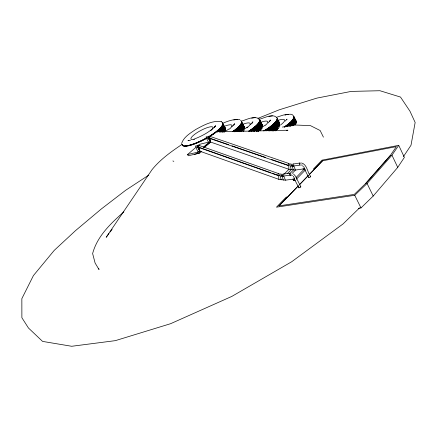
<?xml version="1.0" encoding="UTF-8"?>
<svg xmlns="http://www.w3.org/2000/svg" width="437" height="437" viewBox="0 0 437 437"><rect width="100%" height="100%" fill="white"/><g stroke="black" fill="none" stroke-linecap="round" stroke-linejoin="round"><path stroke-width="0.66" d="M289.196 164.214L288.988 163.531L210.126 136.415A1.174 0.617 -74.2 0 0 209.651 136.726L209.285 137.688L209.547 138.36L288.245 165.552L288.677 165.399L288.933 169.305L284.143 174.09M208.504 137.835C207.925 139.594 204.39 136.776 206.865 136.655M197.89 146.99C197.032 148.968 193.607 145.384 196.574 145.849M203.975 147.575L210.432 141.959L209.192 142.675L208.782 142.457A1.169 0.317 -26.8 0 1 209.099 142.183M199.944 151.005C199.72 151.431 198.059 152.398 198.196 151.65M214.993 126.785L215.627 125.643L214.387 127.331L214.944 126.648C209.017 132.384 201.528 136.273 193.881 139.195M233.708 125.353L234.658 123.682L231.91 126.735M251.98 123.436L252.925 121.792L250.379 124.774M279.986 125.638L278.702 127.844L275.791 130.931M269.542 121.59L270.487 119.978L268.127 122.89M262.626 127.56L260.294 130.772M243.338 131.422L244.562 129.565M358.28 208.318L360.984 207.941L373.198 196.055L397.736 167.382L404.383 157.391L398.73 145.346L321.982 160.16L313.449 168.977M403.493 156.501L411.004 145.264L415.15 122.464L409.982 111.233L400.511 97.069L379.944 90.727L351.211 91.404L316.907 98.101L279.199 109.818L257.956 118.367M286.415 196.89L276.457 207.176L354.74 195.284L367.085 183.502L391.956 155.184L398.73 145.346M390.23 155.605L365.458 183.753L390.23 155.605L396.386 146.624L322.511 160.821L309.254 174.538M108.955 233.587L106.191 237.296L152.021 169.687C160.21 159.516 171.151 151.683 181.956 144.445M110.14 231.998L112.112 229.349M300.53 163.28L299.984 163.001L293.358 164.012A1.235 0.765 85.5 0 0 292.877 164.356C292.271 165.033 293.118 166.847 293.904 165.798M290.321 173.227L283.285 174.068A1.251 0.787 85.9 0 0 282.788 174.423C282.155 175.117 283.045 176.947 283.842 175.871M292.069 164.055L291.905 164.033A1.235 0.705 -86.9 0 0 291.435 164.378C290.818 164.978 291.441 166.874 292.266 165.814M282.144 174.188L281.821 174.073A1.251 0.727 -86.5 0 0 281.341 174.429C280.696 175.046 281.362 176.963 282.193 175.876M276.659 130.029L277.227 129.39M286.492 119.765L287.054 119.132L285.186 121.076M198.212 145.668L197.677 145.39A1.185 0.825 83.6 0 0 197.158 145.712C196.492 146.417 197.453 148.099 198.251 147.111M208.831 136.53L208.307 136.246A1.169 0.803 83.2 0 0 207.799 136.557C207.154 137.245 208.083 138.917 208.87 137.95M209.356 136.502L208.886 136.218A1.174 0.754 -88.5 0 0 208.389 136.53C207.728 137.147 208.465 138.906 209.285 137.928M198.737 145.652L198.256 145.368A1.185 0.77 -88.1 0 0 197.748 145.69C197.06 146.324 197.835 148.099 198.666 147.094M199.288 145.707L198.868 145.434A1.185 0.71 -80.6 0 0 198.365 145.75C197.677 146.313 198.245 148.154 199.103 147.138M276.129 130.488L278.172 128.369M298.384 185.845L278.97 205.931L298.362 185.807M299.312 184.824L308.309 175.521M299.329 184.867L308.331 175.559M309.276 174.582L322.511 160.821M296.302 179.257L305.332 170.026L304.676 168.726L295.472 170.059L288.933 169.305L210.492 142.025L204.254 147.318M296.111 177.46L304.671 168.72L302.928 169.053M293.691 176.848L294.68 178.913L292.932 179.23L293.598 180.541L294.554 179.569M292.129 173.429L295.472 170.059L293.768 165.973L290.982 165.869M290.015 173.445L293.358 170.08L292.124 165.994M287.338 173.664L291.168 169.824L290.419 165.803L289.955 165.951L289.665 165.492L289.939 164.208A1.235 0.634 -80 0 1 290.397 163.864L290.769 164.137M359.46 207.985L343.023 223.963L291.725 261.725L231.823 296.412L170.588 323.702L115.346 340.647L71.695 346.273L42.58 341.406L28.454 328.001L21.883 317.721L21.85 298.651L33.414 275.583L54.232 250.374L75.53 230.616L101.302 208.984L125.67 190.275L148.809 175.095M365.436 183.709L354.26 194.421L278.948 205.887M195.754 147.466L187.539 154.534L188.205 155.763L199.676 153.136L201.659 151.404M203.178 147.329L208.957 142.309M187.539 154.534L199.004 151.896L199.999 151.027M204.445 147.28L210.492 142.025L210.011 138.234L228.709 144.691M123.851 211.858C110.818 223.411 97.238 236.166 92.628 253.547L95.097 263.008L99.019 269.553L98.675 268.263M197.808 145.696L199.348 144.368L208.711 142.129M279.746 175.707L278.134 175.592L198.917 147.542L198.644 146.87L199.01 145.898A1.185 0.634 -73.8 0 1 199.501 145.576L279.079 173.773M291.632 175.111A2.546 1.753 44.1 0 0 291.031 175.018L289.573 174.997L289.431 173.473A1.262 0.83 79.5 0 1 289.933 173.112M262.5 126.927L265.341 125.075M244.496 128.953L247.5 127.009M225.836 131.013L228.922 129.024M209.569 138.136L208.351 138.185L210.492 142.025L209.569 138.136L209.072 138.25L208.744 137.802L209.006 136.584A1.174 0.694 -81.1 0 1 209.492 136.273L209.902 136.552M223.433 122.972C228.578 120.841 234.254 118.875 239.886 119.612M241.486 121.142C246.758 119.601 253.815 115.63 259.13 118.755M258.857 119.383C263.489 118.482 273.07 112.702 277.02 117.952A21.719 5.517 -27.4 0 1 263.877 130.898M276.725 117.242L283.258 115.068L288.404 114.363M199.228 147.52L198.917 147.542M209.847 138.338L209.547 138.36M198.108 153.272L194.602 154.288M290.49 175.09L291.015 175.018L283.7 176.051L280.904 175.92M197.835 147.564L198.95 147.307L199.911 151.224L278.872 179.356L285.448 180.175L294.68 178.913M270.918 172.719L199.398 147.411L199.72 151.262L197.726 147.351L198.961 147.313M293.598 180.541L295.352 180.23M285.503 114.822L284.99 114.909C287.562 114.614 292.293 112.904 293.713 116.258A21.337 5.55 -27.1 0 1 284.514 126.845M282.406 127.085L294.975 124.998L310.439 125.627L320.141 130.51L323.424 137.158M233.779 119.951L237.264 119.372M251.696 118.176L255.203 117.602M268.924 116.466L272.448 115.898M286.617 130.439L287.956 130.226L225.164 131.652M293.768 165.973L300.372 165.077L299.503 164.64L299.498 163.351A1.245 0.808 79.1 0 1 299.984 163.001M190.548 140.168L187.965 140.545L188.915 140.446M300.427 186.697L300.836 186.883A1.267 0.415 -26.7 0 1 300.476 187.331L298.864 187.834L294.5 179.301M278.893 173.538L278.757 173.522A1.251 0.568 -73.3 0 0 278.298 173.882L277.921 174.909L278.134 175.592M283.285 174.068L283.646 174.183M293.358 164.012L293.713 164.132M288.988 163.531L288.862 163.514A1.235 0.557 -73.7 0 0 288.409 163.859L288.245 165.552M173.833 161.373L172.894 160.947M310.499 176.411L310.729 176.597A1.251 0.404 -26.5 0 1 310.379 177.034L308.784 177.537L304.507 169.097M301.47 162.957C307.369 164.443 307.293 172.659 310.718 176.499M301.978 165.071L301.672 164.968A2.513 1.759 43.9 0 1 302.278 165.213M231.932 145.805L265.461 157.386M271.268 159.39L288.032 165.181M272.196 173.172L277.943 175.204M221.22 121.53C212.24 120.344 203.544 125.255 195.88 129.396C190.461 133.012 183.556 137.032 181.573 143.593M210.268 136.437L210.53 137.109M293.5 173.942L295.467 176.144L300.825 186.779M221.16 121.47L222.302 122.524M302.857 166.104L303.12 166.399M280.691 174.161L280.308 173.893A1.251 0.65 -79.6 0 0 279.833 174.248L279.554 175.543L279.855 176.002L280.33 175.849L281.122 179.897M208.449 138.382L210.301 142.058M197.726 147.351L199.911 151.224L198.524 147.264M199.004 151.896L199.676 153.136M197.529 152.234L198.201 153.474M196.218 148.192L198.092 151.863M206.854 139.026L208.684 142.659M354.74 195.284L360.984 207.941M367.085 183.502L373.198 196.055M391.956 155.184L397.736 167.382M303.71 166.672L304.431 168.207M198.114 147.28L199.911 151.224M208.722 138.114L210.492 142.025L209.137 138.092M283.7 176.051L285.448 180.175M282.045 176.056L283.323 180.175M308.784 177.537L308.773 177.438A1.251 0.404 -26.5 0 1 308.948 177.16M278.582 175.428L278.872 179.356M298.864 187.834L298.859 187.73A1.267 0.415 -26.7 0 1 299.045 187.44M294.74 118.307A21.32 5.599 -27 0 1 289.316 126.233M294.303 117.444A21.331 5.577 -27.1 0 1 287.235 126.593M293.364 116.499A21.331 5.572 -27.1 0 1 287.098 126.32M294.068 117.564A21.063 5.506 -27.1 0 1 287.082 126.599M293.932 117.296A21.069 5.501 -27.1 0 1 287.502 125.922M294.877 119.181A21.052 5.544 -27 0 1 290.518 126.211M294.625 119.978A21.058 5.528 -27 0 1 290.13 125.446M293.844 116.526A21.337 5.555 -27.1 0 1 284.651 127.118M293.473 116.379A21.074 5.479 -27.1 0 1 292.823 119.465M292.408 120.038A21.074 5.479 -27.1 0 1 284.929 126.473M278.178 120.306A11.548 2.993 -27.1 0 1 284.569 119.935A11.548 2.993 -27.1 0 1 280.669 124.856M293.609 116.646A21.069 5.49 -27.1 0 1 284.525 127.107M294.735 119.235A21.309 5.632 -27 0 1 292.533 125.807M295.308 120.038A21.047 5.566 -27 0 1 293.593 124.55M294.303 118.378A21.315 5.615 -27 0 1 290.703 126.178M295.445 120.312A21.047 5.572 -27 0 1 293.73 124.824M295.68 120.191A21.309 5.637 -27 0 1 293.129 125.632M295.193 120.148A21.304 5.654 -27 0 1 294.953 124.583M295.767 120.956A21.042 5.583 -27 0 1 294.729 124.66M295.904 121.224A21.036 5.588 -27 0 1 294.866 124.933M296.139 121.104A21.304 5.659 -27 0 1 295.09 124.856M278.079 120.038A21.703 5.566 -27.4 0 1 268.394 130.903M277.637 119.164A21.708 5.55 -27.4 0 1 266.778 130.756M276.807 119.662A21.451 5.452 -27.4 0 1 263.801 130.86M277.282 120.601A21.44 5.473 -27.4 0 1 266.526 130.455M277.424 120.874A21.44 5.479 -27.4 0 1 266.668 130.734M277.495 118.886A21.713 5.539 -27.4 0 1 266.046 130.843M278.227 120.934A21.429 5.517 -27.3 0 1 269.771 130.936M277.67 122.251A21.435 5.501 -27.4 0 1 268.826 130.526M277.839 120.164A21.435 5.501 -27.4 0 1 277.872 121.759M277.708 120.109A21.697 5.588 -27.3 0 1 269.908 130.942M277.162 118.23A21.719 5.528 -27.4 0 1 265.106 130.537M261.386 122.06A11.755 2.977 -27.4 0 1 265.554 125.179M276.949 119.94A21.446 5.457 -27.4 0 1 265.013 130.505M278.151 120.983A21.692 5.605 -27.3 0 1 271.994 130.668M278.511 123.906A21.424 5.539 -27.3 0 1 271.841 130.679M278.675 121.808A21.424 5.539 -27.3 0 1 278.708 123.414M278.811 122.081A21.418 5.544 -27.3 0 1 271.983 130.958M279.052 121.961A21.686 5.615 -27.3 0 1 272.142 130.947M279.385 122.617A21.681 5.626 -27.3 0 1 273.589 130.772M279.145 122.742A21.413 5.561 -27.3 0 1 275.873 128.707M275.37 129.166A21.413 5.561 -27.3 0 1 273.939 130.379M279.287 123.016A21.413 5.566 -27.3 0 1 276.484 128.533M275.512 129.439A21.413 5.566 -27.3 0 1 274.081 130.658M279.527 122.89A21.681 5.637 -27.3 0 1 273.731 131.045M260.299 120.951A22.112 5.512 -27.7 0 1 251.324 131.209M259.911 120.798A21.839 5.435 -27.7 0 1 251.04 130.925M260.059 121.076A21.834 5.441 -27.7 0 1 251.188 131.209M260.758 121.847A22.101 5.528 -27.7 0 1 252.761 131.45M259.458 119.957A22.112 5.501 -27.7 0 1 250.674 131.264M260.916 122.753A21.823 5.479 -27.6 0 1 254.187 131.4M260.447 123.611A21.828 5.463 -27.7 0 1 259.037 125.84M258.283 126.692A21.828 5.463 -27.7 0 1 253.203 131.029M259.813 120A22.118 5.484 -27.7 0 1 249.292 131.258M258.966 119.011A22.118 5.479 -27.7 0 1 248.615 131.313M259.349 121.47A21.845 5.413 -27.7 0 1 249.024 130.958M242.906 124.261A11.974 2.955 -27.7 0 1 246.872 127.888M259.491 121.754A21.845 5.419 -27.7 0 1 249.172 131.247M261.621 123.524A22.09 5.572 -27.6 0 1 256.137 131.269M261.315 125.293A21.817 5.501 -27.6 0 1 256.279 131.04M261.162 122.628A22.096 5.55 -27.6 0 1 254.208 131.488M260.49 122.841A22.09 5.577 -27.6 0 1 256.738 131.182M262.107 124.474A22.085 5.594 -27.6 0 1 257.939 131.138M262.009 124.878A21.806 5.534 -27.6 0 1 257.885 131.461M261.545 124.021A22.079 5.599 -27.6 0 1 258.081 131.417M261.457 125.577A21.817 5.506 -27.6 0 1 256.426 131.319M261.801 126.249A21.812 5.523 -27.6 0 1 260.873 127.888M260.403 128.494A21.812 5.523 -27.6 0 1 258.262 130.712M242.743 123.726A22.527 5.484 -27.9 0 1 236.805 131.641M242.267 122.813A22.533 5.463 -28 0 1 234.806 131.865M241.475 121.792A22.538 5.452 -28 0 1 234.653 131.575M241.836 124.616A22.254 5.391 -28 0 1 235.161 131.499M241.683 124.332A22.254 5.386 -28 0 1 234.494 131.592M242.491 123.851A22.249 5.413 -27.9 0 1 237.089 131.297M241.759 121.841A22.544 5.435 -28 0 1 233.216 131.646M241.612 121.557A22.544 5.43 -28 0 1 233.063 131.357M240.437 120.585A22.544 5.43 -28 0 1 241.371 121.147M241.18 123.354A22.265 5.364 -28 0 1 237.367 127.888M236.821 128.363A22.265 5.364 -28 0 1 232.921 131.362M224.214 126.375A12.203 2.928 -28 0 1 229.392 129.106M241.328 123.644A22.26 5.37 -28 0 1 233.068 131.652M243.627 125.435A22.516 5.528 -27.9 0 1 239.623 131.766M243.382 125.561A22.232 5.457 -27.9 0 1 239.935 131.346M242.267 123.917A22.243 5.435 -27.9 0 1 238.389 131.373M242.508 123.78A22.522 5.501 -27.9 0 1 238.586 131.329M243.529 125.845A22.232 5.463 -27.9 0 1 240.574 131.166M243.775 125.719A22.511 5.534 -27.9 0 1 240.792 131.105M244.13 126.402A22.506 5.55 -27.9 0 1 241.612 131.335M243.977 127.02A22.227 5.479 -27.9 0 1 241.388 131.4M244.032 126.817A22.227 5.49 -27.9 0 1 242.333 130.816M243.633 125.938A22.506 5.555 -27.9 0 1 242.568 130.734M222.712 123.89A22.708 5.31 -28.2 0 1 209.432 136.595M206.548 138.278A22.708 5.31 -28.2 0 1 182.573 145.073M222.608 124.092A22.708 5.304 -28.2 0 1 209.836 135.956M206.39 137.977A22.708 5.304 -28.2 0 1 193.602 143.882M193.007 144.09A22.708 5.304 -28.2 0 1 189.216 145.215M188.647 145.346A22.708 5.304 -28.2 0 1 185.283 145.811M182.693 145.166A22.708 5.304 -28.2 0 1 182.295 144.33M222.389 123.005A22.992 5.375 -28.2 0 1 209.525 136.628M206.603 138.327A22.992 5.375 -28.2 0 1 182.202 144.745M222.236 122.715A22.992 5.37 -28.2 0 1 208.793 136.672M206.444 138.032A22.992 5.37 -28.2 0 1 182.043 144.461M222.755 123.698A22.986 5.391 -28.2 0 1 217.407 132.171M222.777 126.309A22.702 5.326 -28.2 0 1 218.139 131.455M223.4 124.916A22.975 5.424 -28.2 0 1 219.489 132.225M222.908 123.988A22.981 5.402 -28.2 0 1 218.489 131.706M223.231 124.878A22.697 5.331 -28.2 0 1 218.298 131.75M194.438 139.294A12.444 2.89 -28.2 0 1 193.613 135.175A12.444 2.89 -28.2 0 1 208.962 127.123A12.444 2.89 -28.2 0 1 210.65 130.794M224.897 127.424A22.964 5.468 -28.2 0 1 222.187 132.34M224.64 127.555A22.675 5.402 -28.2 0 1 224.602 128.642M224.35 129.292A22.675 5.402 -28.2 0 1 222.679 131.646M223.722 125.812A22.691 5.359 -28.2 0 1 223.678 126.888M223.422 127.538A22.691 5.359 -28.2 0 1 219.909 131.723M223.58 125.867A22.686 5.375 -28.2 0 1 220.86 132.067M223.826 125.73A22.97 5.446 -28.2 0 1 220.854 132.214M224.793 127.844A22.675 5.408 -28.2 0 1 224.755 128.931M224.503 129.587A22.675 5.408 -28.2 0 1 222.837 131.941M224.465 126.943A22.959 5.479 -28.2 0 1 223.067 131.865M224.831 127.637A22.953 5.495 -28.2 0 1 223.881 132.05M225.219 129.046A22.669 5.424 -28.2 0 1 224.034 131.641M225.372 129.336A22.669 5.435 -28.2 0 1 224.525 131.455M224.984 127.926A22.953 5.501 -28.2 0 1 224.039 132.34M292.244 175.363A2.546 1.753 44.1 0 1 292.539 175.548M293.314 176.269A2.546 1.753 44.1 0 1 293.522 176.553"/></g></svg>
